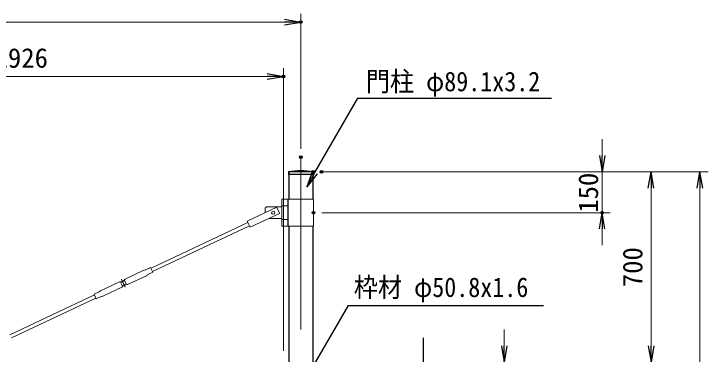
# Model space of a CAD drawing. Units: millimetres, scale not verified. Extents: x -6300 to 6300, y -4455 to 4455.
# Drawn here: x -1512 to 1043, y -374 to 878 of the extents above; entities that cross this region are included whole.
import ezdxf
from ezdxf.enums import TextEntityAlignment as Align

# ---------------------------------------------------------------- set-up
doc = ezdxf.new("R2010")
doc.units = ezdxf.units.MM
doc.header["$LTSCALE"] = 20
doc.header["$PDMODE"] = 32
doc.header["$PDSIZE"] = 10
doc.linetypes.add('USER1', pattern=[50.8, 31.75, -6.35, 6.35, -6.35])
for name, color, linetype, lineweight in [('0-1_D-STR-TXT', 7, 'Continuous', 25), ('0-2_D-STR3', 3, 'Continuous', 13), ('0-3_D-STR1', 1, 'Continuous', 25), ('0-4_D-BMK', 2, 'USER1', 13), ('0-7_D-BGD', 7, 'Continuous', 25), ('0-9_D-STR-DIM', 7, 'Continuous', 13), ('1-1_1部材', 7, 'Continuous', 25)]:
    doc.layers.add(name, color=color, linetype=linetype, lineweight=lineweight)
doc.layers.add('0-A_0', color=7, linetype='Continuous')
doc.layers.add('0-B_Defpoints', color=7, linetype='Continuous')
doc.styles.add('ＭＳ ゴシック', font='')
doc.styles.get('ＭＳ ゴシック').set_extended_font_data('MS Gothic')

# ---------------------------------------------------------------- blocks, each defined once
blk = doc.blocks.new('_Open')
at = {"layer": '0-A_0'}
blk.add_line((-20, 3.333), (0, 0), dxfattribs=at)
blk.add_lwpolyline([(-20, -3.333), (0, 0), (-20, 0)], dxfattribs=at)
blk = doc.blocks.new('MLeader1')
at = {"layer": '1-1_1部材'}
blk.add_line((-395.67, 288.49), (-434.33, 241.53), dxfattribs=at)
for points in [[(-404.33, 293.49), (-246.4, 567.04), (455.47, 567.04), (466.27, 567.04)], [(-412.99, 298.49), (-434.33, 241.53), (-404.33, 293.49)]]:
    blk.add_lwpolyline(points, dxfattribs=at)
blk = doc.blocks.new('MLeader2')
at = {"layer": '1-1_1部材'}
blk.add_line((-501.77, -598.38), (-540.43, -645.34), dxfattribs=at)
for points in [[(-510.43, -593.38), (-280.56, -195.24), (426.22, -195.24), (437.02, -195.24)], [(-519.09, -588.38), (-540.43, -645.34), (-510.43, -593.38)]]:
    blk.add_lwpolyline(points, dxfattribs=at)

msp = doc.modelspace()

# ---------------------------------------------------------------- linework, layer by layer
at = {"layer": '0-2_D-STR3'}
for p, q in [((-525.38, 196.12), (-525.38, 96.12)), ((-409.04, 196.12), (-525.38, 196.12)), ((-503.78, 196.12), (-503.78, 96.12)), ((-502, 196.12), (-502, 96.12)), ((-455.89, 201.51), (-455.89, 90.87)), ((-409.04, 196.12), (-409.04, 96.12)), ((-544.67, 165.96), (-653.22, 114.79)), ((-587.44, 163.12), (-582.44, 168.12)), ((-587.44, 145.45), (-587.44, 163.12)), ((-582.44, 168.12), (-525.38, 168.12)), ((-534.22, 143.79), (-544.45, 165.5)), ((-502, 171.12), (-525.38, 171.12)), ((-534.01, 143.35), (-642.56, 92.18)), ((-650.66, 109.37), (-1007.05, -58.63)), ((-653.22, 114.79), (-642.56, 92.18)), ((-574.14, 124.12), (-525.38, 124.12)), ((-502, 121.12), (-525.38, 121.12)), ((-645.12, 97.61), (-1001.51, -70.39)), ((-409.04, 96.12), (-525.38, 96.12)), ((-1033.41, -66.08), (-1102.59, -98.69)), ((-1032.2, -65.68), (-1027.42, -64.79)), ((-1026.42, -64.44), (-1008.33, -55.91)), ((-1018.32, -81.63), (-1000.23, -73.1)), ((-1008.33, -55.91), (-1000.23, -73.1)), ((-1104.45, -101.77), (-1119.83, -109.02)), ((-1115.06, -99.19), (-1101.62, -127.71)), ((-1104.67, -101.32), (-1102.59, -98.69)), ((-1104.67, -101.32), (-1104.45, -101.77)), ((-1024.01, -85.97), (-1093.21, -118.59)), ((-1023.11, -85.42), (-1019.22, -82.17)), ((-1123.4, -108.49), (-1192.59, -141.11)), ((-1120.04, -108.57), (-1123.4, -108.49)), ((-1120.04, -108.57), (-1119.83, -109.02)), ((-1102.96, -104.94), (-1118.34, -112.19)), ((-1118.34, -112.19), (-1113.65, -122.14)), ((-1111.94, -125.76), (-1114.02, -128.39)), ((-1096.78, -118.06), (-1112.15, -125.3)), ((-1112.15, -125.3), (-1111.94, -125.76)), ((-1193.49, -141.66), (-1197.39, -144.9)), ((-1114.02, -128.39), (-1183.78, -161.27)), ((-1215.1, -156.7), (-1526.18, -303.3)), ((-1209.55, -168.45), (-1520.64, -315.06)), ((-1190.18, -162.64), (-1208.28, -171.17)), ((-1184.21, -161.36), (-1189.19, -162.29))]:
    msp.add_line(p, q, dxfattribs=at)
for points in [[(-1102.96, -104.94), (-1098.27, -114.89), (-1113.65, -122.14)], [(-1096.78, -118.06), (-1096.56, -118.51), (-1093.21, -118.59)], [(-1198.29, -145.45), (-1216.38, -153.98), (-1208.28, -171.17)]]:
    msp.add_lwpolyline(points, dxfattribs=at)
msp.add_circle((-557.44, 146.12), 6, dxfattribs=at)
for centre, start, end in [((-1031.28, -70.6), 100.63284, 115.23769), ((-1028.55, -59.92), 283.14293, 295.23769), ((-1026.14, -81.45), 295.23769, 307.33245), ((-1016.19, -86.15), 115.23769, 127.33245), ((-1200.42, -140.93), 295.23769, 307.33245), ((-1190.46, -145.63), 115.23769, 127.33245), ((-1188.05, -167.16), 103.14293, 115.23769), ((-1185.35, -156.49), 283.14293, 295.23769)]:
    msp.add_arc(centre, 5, start, end, dxfattribs=at)
at = {"layer": '0-3_D-STR1'}
for p, q in [((-410.14, 296.12), (-501.64, 296.12)), ((-501.64, 296.12), (-501.64, 286.12)), ((-410.14, 286.12), (-501.64, 286.12)), ((-500.44, 296.12), (-500.44, 196.12)), ((-411.34, 296.12), (-411.34, 196.12)), ((-410.14, 296.12), (-410.14, 286.12)), ((-500.44, 96.12), (-500.44, -412.29)), ((-411.34, 96.12), (-411.34, -412.29))]:
    msp.add_line(p, q, dxfattribs=at)
msp.add_arc((-455.89, 36.49), 263.63, 80.00648, 99.99352, dxfattribs=at)
at = {"layer": '0-4_D-BMK'}
msp.add_line((-455.89, 350.76), (-455.89, -2009.86), dxfattribs=at)
at = {"layer": '0-7_D-BGD'}
msp.add_lwpolyline([(-5.62, -314.61), (-5.62, -956.38), (-47.6, -967.63), (36.37, -990.13), (-5.62, -1001.38), (-5.62, -1727.99)], dxfattribs=at)
at = {"layer": '0-9_D-STR-DIM'}
for p, q in [((-455.89, 380.76), (-455.89, 877.71)), ((-4395.89, 847.71), (-515.89, 847.71)), ((-519.89, -361.94), (-519.89, 677.71)), ((-2385.89, 647.71), (-579.89, 647.71)), ((652.64, 356.12), (652.64, 416.12)), ((-380.14, 296.12), (682.64, 296.12)), ((-350.14, 296.12), (862.64, 296.12)), ((-350.14, 296.12), (1042.64, 296.12)), ((652.64, 296.12), (652.64, 146.12)), ((832.64, 236.12), (832.64, -343.88)), ((1012.64, 236.12), (1012.64, -1893.88)), ((-379.04, 146.12), (682.64, 146.12)), ((652.64, 86.12), (652.64, 26.12)), ((292.64, -343.88), (292.64, -283.88))]:
    msp.add_line(p, q, dxfattribs=at)
at = {"layer": '0-B_Defpoints'}
for p in [(-455.89, 847.71), (-519.89, 647.71), (-455.89, 350.76), (-410.14, 296.12), (-380.14, 296.12), (-409.04, 146.12), (652.64, 146.12)]:
    msp.add_point(p, dxfattribs=at)

# ---------------------------------------------------------------- block references
at = {"layer": '0-9_D-STR-DIM', "xscale": 3, "yscale": 3}
for p in [(-455.89, 847.71), (-519.89, 647.71)]:
    msp.add_blockref('_Open', p, dxfattribs=at)
for p, rotation in [((652.64, 296.12), 270), ((832.64, 296.12), 90), ((1012.64, 296.12), 90), ((652.64, 146.12), 90), ((292.64, -403.88), 270), ((832.64, -403.88), 270)]:
    msp.add_blockref('_Open', p, dxfattribs=dict(at, rotation=rotation))
at = {"layer": '1-1_1部材'}
for name in ['MLeader1', 'MLeader2']:
    msp.add_blockref(name, (0, 0), dxfattribs=at)

# ---------------------------------------------------------------- texts
at = {"layer": '0-1_D-STR-TXT', "style": 'ＭＳ ゴシック', "width": 0.9}
for s, p in [('門柱 φ89.1x3.2', (-216.56, 571.25)), ('枠材 φ50.8x1.6', (-260.65, -185.96))]:
    msp.add_text(s, height=72.14, dxfattribs=at).set_placement(p, align=Align.BOTTOM_LEFT)
at = {"layer": '0-9_D-STR-DIM', "style": 'ＭＳ ゴシック'}
msp.add_text('1926', height=72.14, dxfattribs=at).set_placement((-1582.45, 657.84), align=Align.BOTTOM_LEFT)
for s, p in [('150', (659.46, 145.99)), ('700', (822.52, -128.13))]:
    msp.add_text(s, height=72.14, rotation=90, dxfattribs=at).set_placement(p, align=Align.BOTTOM_LEFT)

doc.saveas('drawing.dxf')
